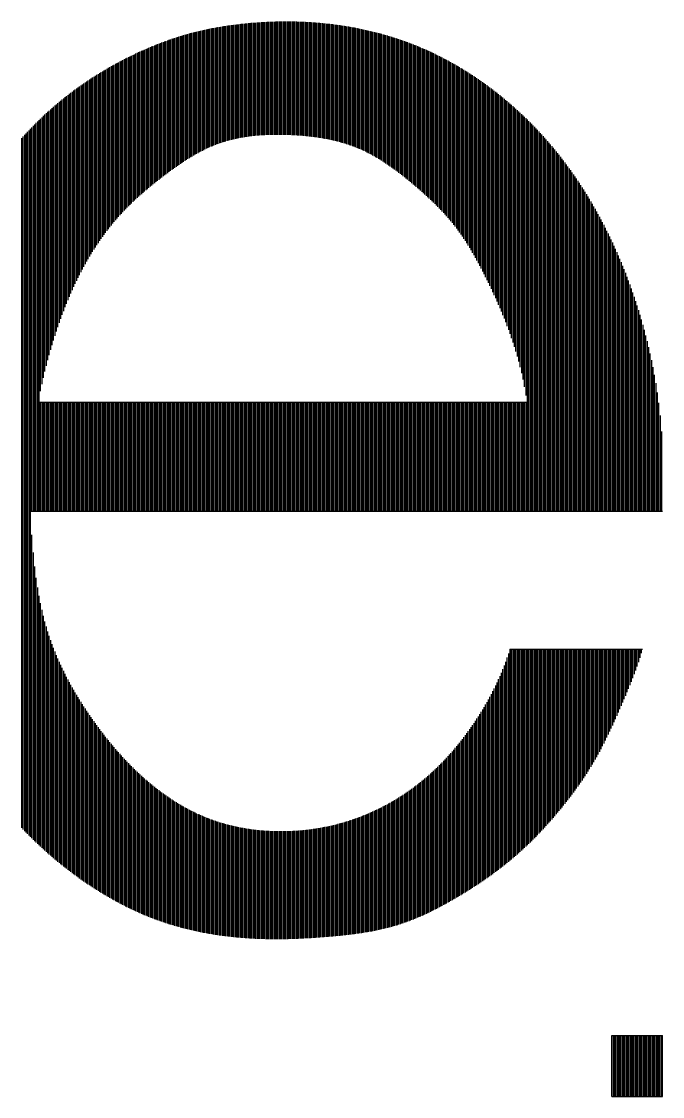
# Model space of a CAD drawing. Extents: x -4305 to 9892, y 67 to 16323.
# Drawn here: x 5345.84 to 5365.8, y 305.58 to 339.07 of the extents above; entities that cross this region are included whole.
import ezdxf
from ezdxf.enums import TextEntityAlignment as Align

# ---------------------------------------------------------------- set-up
doc = ezdxf.new("R2010")
doc.units = 0
doc.header["$LTSCALE"] = 30
doc.header["$MEASUREMENT"] = 0
doc.layers.get('0').update_dxf_attribs({"linetype": 'CONTINUOUS'})
doc.layers.add('RLA-FORMATO', color=7, linetype='CONTINUOUS')
doc.layers.add('RLA-LOGO', color=7, linetype='CONTINUOUS')
doc.styles.add('ROMAND', font='romand', dxfattribs={"height": 31.5})
doc.styles.add('ROMANS', font='romans.shx', dxfattribs={"height": 11.25})

# ---------------------------------------------------------------- blocks, each defined once
blk = doc.blocks.new('A$C459C3EB4')
at = {"layer": 'RLA-LOGO', "color": 9, "true_color": 0xc0c0c0}
for p, q in [((462.328, -30.472), (462.328, -34.149)), ((462.373, -30.463), (462.373, -34.13)), ((462.418, -30.454), (462.418, -34.111)), ((462.463, -30.446), (462.463, -34.094)), ((462.508, -30.438), (462.508, -34.076)), ((462.553, -30.43), (462.553, -34.06)), ((462.598, -30.422), (462.598, -34.044)), ((462.643, -30.415), (462.643, -34.028)), ((462.688, -30.408), (462.688, -34.014)), ((462.733, -30.4), (462.733, -33.999)), ((462.778, -30.393), (462.778, -33.986)), ((462.823, -30.387), (462.823, -33.973)), ((462.868, -30.38), (462.868, -33.96)), ((462.913, -30.374), (462.913, -33.948)), ((462.958, -30.367), (462.958, -33.937)), ((463.003, -30.361), (463.003, -33.925)), ((463.048, -30.355), (463.048, -33.915)), ((463.093, -30.35), (463.093, -33.905)), ((463.138, -30.344), (463.138, -33.895)), ((463.183, -30.339), (463.183, -33.886)), ((463.228, -30.333), (463.228, -33.877)), ((463.273, -30.328), (463.273, -33.869)), ((463.318, -30.324), (463.318, -33.861)), ((463.363, -30.319), (463.363, -33.853)), ((463.408, -30.314), (463.408, -33.846)), ((463.453, -30.31), (463.453, -33.84)), ((463.498, -30.306), (463.498, -33.833)), ((463.543, -30.301), (463.543, -33.827)), ((463.588, -30.297), (463.588, -33.822)), ((463.633, -30.294), (463.633, -33.817)), ((463.678, -30.29), (463.678, -33.812)), ((463.723, -30.287), (463.723, -33.807)), ((463.768, -30.283), (463.768, -33.803)), ((463.813, -30.28), (463.813, -33.799)), ((463.858, -30.277), (463.858, -33.796)), ((463.903, -30.274), (463.903, -33.792)), ((463.948, -30.272), (463.948, -33.789)), ((463.993, -30.269), (463.993, -33.787)), ((464.038, -30.267), (464.038, -33.785)), ((464.083, -30.265), (464.083, -33.783)), ((464.128, -30.263), (464.128, -33.781)), ((464.173, -30.261), (464.173, -33.779)), ((464.218, -30.259), (464.218, -33.778)), ((464.263, -30.257), (464.263, -33.777)), ((464.308, -30.256), (464.308, -33.777)), ((464.353, -30.255), (464.353, -33.776)), ((464.398, -30.254), (464.398, -33.776)), ((464.443, -30.253), (464.443, -33.776)), ((464.488, -30.252), (464.488, -33.776)), ((464.533, -30.252), (464.533, -33.777)), ((464.578, -30.251), (464.578, -33.778)), ((464.623, -30.251), (464.623, -33.779)), ((464.668, -30.251), (464.668, -33.78)), ((464.713, -30.251), (464.713, -33.781)), ((464.758, -30.251), (464.758, -33.783)), ((464.803, -30.252), (464.803, -33.785)), ((464.848, -30.252), (464.848, -33.787)), ((464.893, -30.253), (464.893, -33.789)), ((464.938, -30.254), (464.938, -33.791)), ((464.983, -30.255), (464.983, -33.794)), ((465.028, -30.256), (465.028, -33.797)), ((465.073, -30.258), (465.073, -33.8)), ((465.118, -30.259), (465.118, -33.803)), ((465.163, -30.261), (465.163, -33.807)), ((465.208, -30.263), (465.208, -33.811)), ((465.253, -30.265), (465.253, -33.815)), ((465.298, -30.267), (465.298, -33.819)), ((465.343, -30.27), (465.343, -33.824)), ((465.388, -30.272), (465.388, -33.829)), ((465.433, -30.275), (465.433, -33.834)), ((465.478, -30.278), (465.478, -33.839)), ((465.523, -30.281), (465.523, -33.845)), ((465.568, -30.285), (465.568, -33.851)), ((465.613, -30.288), (465.613, -33.857)), ((465.658, -30.292), (465.658, -33.863)), ((465.703, -30.296), (465.703, -33.87)), ((465.748, -30.3), (465.748, -33.877)), ((465.793, -30.304), (465.793, -33.885)), ((465.838, -30.308), (465.838, -33.893)), ((465.883, -30.313), (465.883, -33.901)), ((465.928, -30.318), (465.928, -33.909)), ((465.973, -30.322), (465.973, -33.918)), ((466.018, -30.327), (466.018, -33.927)), ((466.063, -30.333), (466.063, -33.937)), ((466.108, -30.338), (466.108, -33.947)), ((466.153, -30.344), (466.153, -33.957)), ((466.198, -30.35), (466.198, -33.968)), ((466.243, -30.356), (466.243, -33.979)), ((466.288, -30.362), (466.288, -33.991)), ((466.333, -30.368), (466.333, -34.003)), ((466.378, -30.375), (466.378, -34.015)), ((466.423, -30.382), (466.423, -34.028)), ((466.468, -30.388), (466.468, -34.041)), ((466.513, -30.396), (466.513, -34.055)), ((466.558, -30.403), (466.558, -34.069)), ((466.603, -30.41), (466.603, -34.084)), ((466.648, -30.418), (466.648, -34.099)), ((466.693, -30.426), (466.693, -34.115)), ((466.738, -30.434), (466.738, -34.131)), ((466.783, -30.442), (466.783, -34.148)), ((466.828, -30.451), (466.828, -34.166)), ((466.873, -30.459), (466.873, -34.184)), ((466.918, -30.468), (466.918, -34.202)), ((461.068, -30.81), (461.068, -34.905)), ((461.113, -30.795), (461.113, -34.872)), ((461.158, -30.78), (461.158, -34.839)), ((461.203, -30.765), (461.203, -34.807)), ((461.248, -30.75), (461.248, -34.775)), ((461.293, -30.736), (461.293, -34.743)), ((461.338, -30.722), (461.338, -34.712)), ((461.383, -30.708), (461.383, -34.681)), ((461.428, -30.694), (461.428, -34.651)), ((461.473, -30.681), (461.473, -34.621)), ((461.518, -30.667), (461.518, -34.592)), ((461.563, -30.654), (461.563, -34.563)), ((461.608, -30.642), (461.608, -34.534)), ((461.653, -30.629), (461.653, -34.506)), ((461.698, -30.617), (461.698, -34.478)), ((461.743, -30.605), (461.743, -34.451)), ((461.788, -30.594), (461.788, -34.425)), ((461.833, -30.582), (461.833, -34.399)), ((461.878, -30.571), (461.878, -34.373)), ((461.923, -30.56), (461.923, -34.348)), ((461.968, -30.549), (461.968, -34.324)), ((462.013, -30.539), (462.013, -34.3)), ((462.058, -30.529), (462.058, -34.276)), ((462.103, -30.519), (462.103, -34.254)), ((462.148, -30.509), (462.148, -34.232)), ((462.193, -30.499), (462.193, -34.21)), ((462.238, -30.49), (462.238, -34.189)), ((462.283, -30.481), (462.283, -34.169)), ((466.963, -30.477), (466.963, -34.221)), ((467.008, -30.487), (467.008, -34.241)), ((467.053, -30.496), (467.053, -34.262)), ((467.098, -30.506), (467.098, -34.283)), ((467.143, -30.516), (467.143, -34.304)), ((467.188, -30.526), (467.188, -34.327)), ((467.233, -30.536), (467.233, -34.35)), ((467.278, -30.547), (467.278, -34.373)), ((467.323, -30.557), (467.323, -34.397)), ((467.368, -30.568), (467.368, -34.422)), ((467.413, -30.579), (467.413, -34.447)), ((467.458, -30.591), (467.458, -34.473)), ((467.503, -30.602), (467.503, -34.5)), ((467.548, -30.614), (467.548, -34.527)), ((467.593, -30.626), (467.593, -34.554)), ((467.638, -30.638), (467.638, -34.583)), ((467.683, -30.651), (467.683, -34.611)), ((467.728, -30.663), (467.728, -34.641)), ((467.773, -30.676), (467.773, -34.67)), ((467.818, -30.689), (467.818, -34.701)), ((467.863, -30.703), (467.863, -34.732)), ((467.908, -30.716), (467.908, -34.763)), ((467.953, -30.73), (467.953, -34.795)), ((467.998, -30.744), (467.998, -34.827)), ((468.043, -30.758), (468.043, -34.86)), ((468.088, -30.773), (468.088, -34.894)), ((468.133, -30.788), (468.133, -34.927)), ((468.178, -30.803), (468.178, -34.962)), ((460.258, -31.129), (460.258, -35.546)), ((460.303, -31.109), (460.303, -35.508)), ((460.348, -31.09), (460.348, -35.47)), ((460.393, -31.071), (460.393, -35.432)), ((460.438, -31.052), (460.438, -35.395)), ((460.483, -31.033), (460.483, -35.358)), ((460.528, -31.014), (460.528, -35.321)), ((460.573, -30.996), (460.573, -35.285)), ((460.618, -30.978), (460.618, -35.249)), ((460.663, -30.96), (460.663, -35.213)), ((460.708, -30.942), (460.708, -35.178)), ((460.753, -30.925), (460.753, -35.143)), ((460.798, -30.908), (460.798, -35.108)), ((460.843, -30.891), (460.843, -35.073)), ((460.888, -30.874), (460.888, -35.039)), ((460.933, -30.858), (460.933, -35.005)), ((460.978, -30.842), (460.978, -34.971)), ((461.023, -30.826), (461.023, -34.938)), ((468.223, -30.818), (468.223, -34.996)), ((468.268, -30.833), (468.268, -35.031)), ((468.313, -30.849), (468.313, -35.067)), ((468.358, -30.865), (468.358, -35.103)), ((468.403, -30.881), (468.403, -35.139)), ((468.448, -30.898), (468.448, -35.175)), ((468.493, -30.915), (468.493, -35.212)), ((468.538, -30.932), (468.538, -35.25)), ((468.583, -30.949), (468.583, -35.287)), ((468.628, -30.967), (468.628, -35.325)), ((468.673, -30.984), (468.673, -35.363)), ((468.718, -31.002), (468.718, -35.401)), ((468.763, -31.021), (468.763, -35.44)), ((468.808, -31.039), (468.808, -35.479)), ((468.853, -31.058), (468.853, -35.518)), ((468.898, -31.077), (468.898, -35.558)), ((468.943, -31.097), (468.943, -35.598)), ((468.988, -31.117), (468.988, -35.638)), ((469.033, -31.137), (469.033, -35.679)), ((459.538, -31.476), (459.538, -36.238)), ((459.583, -31.453), (459.583, -36.19)), ((459.628, -31.429), (459.628, -36.142)), ((459.673, -31.406), (459.673, -36.095)), ((459.718, -31.384), (459.718, -36.049)), ((459.763, -31.361), (459.763, -36.004)), ((459.808, -31.339), (459.808, -35.96)), ((459.853, -31.317), (459.853, -35.916)), ((459.898, -31.295), (459.898, -35.872)), ((459.943, -31.274), (459.943, -35.83)), ((459.988, -31.252), (459.988, -35.788)), ((460.033, -31.231), (460.033, -35.746)), ((460.078, -31.21), (460.078, -35.705)), ((460.123, -31.19), (460.123, -35.665)), ((460.168, -31.169), (460.168, -35.625)), ((460.213, -31.149), (460.213, -35.585)), ((469.078, -31.157), (469.078, -35.721)), ((469.123, -31.177), (469.123, -35.762)), ((469.168, -31.198), (469.168, -35.805)), ((469.213, -31.219), (469.213, -35.848)), ((469.258, -31.241), (469.258, -35.891)), ((469.303, -31.262), (469.303, -35.935)), ((469.348, -31.284), (469.348, -35.98)), ((469.393, -31.306), (469.393, -36.025)), ((469.438, -31.329), (469.438, -36.071)), ((469.483, -31.352), (469.483, -36.118)), ((469.528, -31.375), (469.528, -36.165)), ((469.573, -31.398), (469.573, -36.214)), ((469.618, -31.422), (469.618, -36.263)), ((469.663, -31.445), (469.663, -36.314)), ((469.708, -31.47), (469.708, -36.365)), ((458.953, -31.804), (458.953, -36.957)), ((458.998, -31.777), (458.998, -36.895)), ((459.043, -31.751), (459.043, -36.834)), ((459.088, -31.725), (459.088, -36.775)), ((459.133, -31.699), (459.133, -36.716)), ((459.178, -31.673), (459.178, -36.659)), ((459.223, -31.647), (459.223, -36.603)), ((459.268, -31.622), (459.268, -36.548)), ((459.313, -31.597), (459.313, -36.494)), ((459.358, -31.572), (459.358, -36.441)), ((459.403, -31.548), (459.403, -36.388)), ((459.448, -31.524), (459.448, -36.337)), ((459.493, -31.5), (459.493, -36.287)), ((469.753, -31.494), (469.753, -36.418)), ((469.798, -31.519), (469.798, -36.471)), ((469.843, -31.544), (469.843, -36.526)), ((469.888, -31.569), (469.888, -36.583)), ((469.933, -31.595), (469.933, -36.641)), ((469.978, -31.621), (469.978, -36.7)), ((470.023, -31.647), (470.023, -36.761)), ((470.068, -31.674), (470.068, -36.823)), ((470.113, -31.701), (470.113, -36.887)), ((470.158, -31.728), (470.158, -36.952)), ((470.203, -31.755), (470.203, -37.02)), ((470.248, -31.783), (470.248, -37.088)), ((470.293, -31.811), (470.293, -37.158)), ((458.413, -32.149), (458.413, -37.81)), ((458.458, -32.119), (458.458, -37.73)), ((458.503, -32.089), (458.503, -37.652)), ((458.548, -32.059), (458.548, -37.576)), ((458.593, -32.029), (458.593, -37.501)), ((458.638, -32), (458.638, -37.428)), ((458.683, -31.971), (458.683, -37.357)), ((458.728, -31.943), (458.728, -37.287)), ((458.773, -31.914), (458.773, -37.218)), ((458.818, -31.886), (458.818, -37.151)), ((458.863, -31.859), (458.863, -37.085)), ((458.908, -31.831), (458.908, -37.02)), ((470.338, -31.84), (470.338, -37.23)), ((470.383, -31.868), (470.383, -37.304)), ((470.428, -31.898), (470.428, -37.379)), ((470.473, -31.927), (470.473, -37.456)), ((470.518, -31.957), (470.518, -37.534)), ((470.563, -31.987), (470.563, -37.614)), ((470.608, -32.017), (470.608, -37.695)), ((470.653, -32.048), (470.653, -37.778)), ((470.698, -32.079), (470.698, -37.863)), ((470.743, -32.11), (470.743, -37.948)), ((470.788, -32.142), (470.788, -38.036)), ((457.963, -32.472), (457.963, -38.721)), ((458.008, -32.438), (458.008, -38.619)), ((458.053, -32.404), (458.053, -38.52)), ((458.098, -32.371), (458.098, -38.423)), ((458.143, -32.339), (458.143, -38.329)), ((458.188, -32.306), (458.188, -38.237)), ((458.233, -32.274), (458.233, -38.148)), ((458.278, -32.242), (458.278, -38.06)), ((458.323, -32.211), (458.323, -37.975)), ((458.368, -32.18), (458.368, -37.891)), ((470.833, -32.174), (470.833, -38.124)), ((470.878, -32.206), (470.878, -38.214)), ((470.923, -32.239), (470.923, -38.304)), ((470.968, -32.272), (470.968, -38.396)), ((471.013, -32.305), (471.013, -38.489)), ((471.058, -32.339), (471.058, -38.583)), ((471.103, -32.373), (471.103, -38.679)), ((471.148, -32.407), (471.148, -38.775)), ((471.193, -32.442), (471.193, -38.874)), ((471.238, -32.477), (471.238, -38.974)), ((457.558, -32.794), (457.558, -39.77)), ((457.603, -32.757), (457.603, -39.64)), ((457.648, -32.72), (457.648, -39.514)), ((457.693, -32.683), (457.693, -39.391)), ((457.738, -32.647), (457.738, -39.271)), ((457.783, -32.611), (457.783, -39.155)), ((457.828, -32.576), (457.828, -39.042)), ((457.873, -32.541), (457.873, -38.932)), ((457.918, -32.506), (457.918, -38.825)), ((471.283, -32.513), (471.283, -39.076)), ((471.328, -32.549), (471.328, -39.18)), ((471.373, -32.585), (471.373, -39.286)), ((471.418, -32.622), (471.418, -39.395)), ((471.463, -32.659), (471.463, -39.506)), ((471.508, -32.697), (471.508, -39.62)), ((471.553, -32.734), (471.553, -39.738)), ((471.598, -32.773), (471.598, -39.859)), ((471.643, -32.811), (471.643, -39.983)), ((457.153, -33.152), (457.153, -41.159)), ((457.198, -33.11), (457.198, -40.978)), ((457.243, -33.069), (457.243, -40.806)), ((457.288, -33.029), (457.288, -40.642)), ((457.333, -32.988), (457.333, -40.484)), ((457.378, -32.949), (457.378, -40.331)), ((457.423, -32.909), (457.423, -40.184)), ((457.468, -32.871), (457.468, -40.042)), ((457.513, -32.832), (457.513, -39.904)), ((471.688, -32.85), (471.688, -40.113)), ((471.733, -32.89), (471.733, -40.247)), ((471.778, -32.93), (471.778, -40.387)), ((471.823, -32.97), (471.823, -40.533)), ((471.868, -33.011), (471.868, -40.686)), ((471.913, -33.052), (471.913, -40.847)), ((471.958, -33.094), (471.958, -41.019)), ((472.003, -33.136), (472.003, -41.204)), ((456.838, -33.456), (456.838, -45.501)), ((456.883, -33.411), (456.883, -45.501)), ((456.928, -33.367), (456.928, -45.501)), ((456.973, -33.323), (456.973, -45.501)), ((457.018, -33.279), (457.018, -41.766)), ((457.063, -33.236), (457.063, -41.551)), ((457.108, -33.194), (457.108, -41.349)), ((472.048, -33.178), (472.048, -41.406)), ((472.093, -33.221), (472.093, -41.631)), ((472.138, -33.264), (472.138, -41.897)), ((472.183, -33.308), (472.183, -45.501)), ((472.228, -33.353), (472.228, -45.501)), ((472.273, -33.398), (472.273, -45.501)), ((472.318, -33.443), (472.318, -45.501)), ((472.363, -33.489), (472.363, -45.501)), ((456.523, -33.785), (456.523, -55.47)), ((456.568, -33.736), (456.568, -55.516)), ((456.613, -33.688), (456.613, -55.562)), ((456.658, -33.641), (456.658, -55.608)), ((456.703, -33.594), (456.703, -55.653)), ((456.748, -33.548), (456.748, -45.501)), ((456.793, -33.502), (456.793, -45.501)), ((472.408, -33.535), (472.408, -45.501)), ((472.453, -33.582), (472.453, -45.501)), ((472.498, -33.629), (472.498, -45.501)), ((472.543, -33.677), (472.543, -45.501)), ((472.588, -33.726), (472.588, -45.501)), ((472.633, -33.775), (472.633, -45.501)), ((472.678, -33.824), (472.678, -45.501)), ((456.433, -33.883), (456.433, -55.375)), ((456.478, -33.834), (456.478, -55.423)), ((472.723, -33.874), (472.723, -45.501)), ((472.768, -33.925), (472.768, -45.501)), ((472.813, -33.976), (472.813, -45.501)), ((472.858, -34.028), (472.858, -45.501)), ((472.903, -34.081), (472.903, -45.501)), ((472.948, -34.134), (472.948, -45.501)), ((472.993, -34.188), (472.993, -45.501)), ((473.038, -34.242), (473.038, -45.501)), ((473.083, -34.297), (473.083, -45.501)), ((473.128, -34.353), (473.128, -45.501)), ((473.173, -34.409), (473.173, -45.501)), ((473.218, -34.466), (473.218, -45.501)), ((473.263, -34.524), (473.263, -45.501)), ((473.308, -34.583), (473.308, -45.501)), ((473.353, -34.642), (473.353, -45.501)), ((473.398, -34.702), (473.398, -45.501)), ((473.443, -34.763), (473.443, -45.501)), ((473.488, -34.825), (473.488, -45.501)), ((473.533, -34.887), (473.533, -45.501)), ((473.578, -34.95), (473.578, -45.501)), ((473.623, -35.014), (473.623, -45.501)), ((473.668, -35.079), (473.668, -45.501)), ((473.713, -35.145), (473.713, -45.501)), ((473.758, -35.212), (473.758, -45.501)), ((473.803, -35.28), (473.803, -45.501)), ((473.848, -35.348), (473.848, -45.501)), ((473.893, -35.418), (473.893, -45.501)), ((473.938, -35.488), (473.938, -45.501)), ((473.983, -35.56), (473.983, -45.501)), ((474.028, -35.632), (474.028, -45.501)), ((474.073, -35.706), (474.073, -45.501)), ((474.118, -35.78), (474.118, -45.501)), ((474.163, -35.856), (474.163, -45.501)), ((474.208, -35.933), (474.208, -45.501)), ((474.253, -36.011), (474.253, -45.501)), ((474.298, -36.09), (474.298, -45.501)), ((474.343, -36.17), (474.343, -45.501)), ((474.388, -36.251), (474.388, -45.501)), ((474.433, -36.334), (474.433, -45.501)), ((474.478, -36.418), (474.478, -45.501)), ((474.523, -36.503), (474.523, -45.501)), ((474.568, -36.59), (474.568, -45.501)), ((474.613, -36.678), (474.613, -45.501)), ((474.658, -36.767), (474.658, -45.501)), ((474.703, -36.858), (474.703, -45.501)), ((474.748, -36.95), (474.748, -45.501)), ((474.793, -37.044), (474.793, -45.501)), ((474.838, -37.14), (474.838, -45.501)), ((474.883, -37.237), (474.883, -45.501)), ((474.928, -37.336), (474.928, -45.501)), ((474.973, -37.436), (474.973, -45.501)), ((475.018, -37.539), (475.018, -45.501)), ((475.063, -37.644), (475.063, -45.501)), ((475.108, -37.75), (475.108, -45.501)), ((475.153, -37.859), (475.153, -45.501)), ((475.198, -37.97), (475.198, -45.501)), ((475.243, -38.084), (475.243, -45.501)), ((475.288, -38.2), (475.288, -45.501)), ((475.333, -38.319), (475.333, -45.501)), ((475.378, -38.44), (475.378, -45.501)), ((475.423, -38.565), (475.423, -45.501)), ((475.468, -38.692), (475.468, -45.501)), ((475.513, -38.823), (475.513, -45.501)), ((475.558, -38.958), (475.558, -45.501)), ((475.603, -39.096), (475.603, -45.501)), ((475.648, -39.239), (475.648, -45.501)), ((475.693, -39.386), (475.693, -45.501)), ((475.738, -39.538), (475.738, -45.501)), ((475.783, -39.696), (475.783, -45.501)), ((475.828, -39.86), (475.828, -45.501)), ((475.873, -40.03), (475.873, -45.501)), ((475.918, -40.208), (475.918, -45.501)), ((475.963, -40.395), (475.963, -45.501)), ((476.008, -40.591), (476.008, -45.501)), ((476.053, -40.799), (476.053, -45.501)), ((476.098, -41.021), (476.098, -45.501)), ((476.143, -41.26), (476.143, -45.501)), ((476.188, -41.52), (476.188, -45.501)), ((476.233, -41.808), (476.233, -45.501)), ((456.952, -42.112), (472.167, -42.108)), ((457.018, -42.112), (457.018, -45.501)), ((457.063, -42.112), (457.063, -45.501)), ((457.108, -42.112), (457.108, -45.501)), ((457.153, -42.112), (457.153, -45.501)), ((457.198, -42.112), (457.198, -45.501)), ((457.243, -42.112), (457.243, -45.501)), ((457.288, -42.112), (457.288, -45.501)), ((457.333, -42.112), (457.333, -45.501)), ((457.378, -42.112), (457.378, -45.501)), ((457.423, -42.112), (457.423, -45.501)), ((457.468, -42.112), (457.468, -45.501)), ((457.513, -42.112), (457.513, -45.501)), ((457.558, -42.112), (457.558, -45.501)), ((457.603, -42.112), (457.603, -45.501)), ((457.648, -42.112), (457.648, -45.501)), ((457.693, -42.112), (457.693, -45.501)), ((457.738, -42.112), (457.738, -45.501)), ((457.783, -42.112), (457.783, -45.501)), ((457.828, -42.112), (457.828, -45.501)), ((457.873, -42.112), (457.873, -45.501)), ((457.918, -42.112), (457.918, -45.501)), ((457.963, -42.112), (457.963, -45.501)), ((458.008, -42.112), (458.008, -45.501)), ((458.053, -42.112), (458.053, -45.501)), ((458.098, -42.112), (458.098, -45.501)), ((458.143, -42.112), (458.143, -45.501)), ((458.188, -42.112), (458.188, -45.501)), ((458.233, -42.112), (458.233, -45.501)), ((458.278, -42.112), (458.278, -45.501)), ((458.323, -42.112), (458.323, -45.501)), ((458.368, -42.112), (458.368, -45.501)), ((458.413, -42.112), (458.413, -45.501)), ((458.458, -42.112), (458.458, -45.501)), ((458.503, -42.112), (458.503, -45.501)), ((458.548, -42.112), (458.548, -45.501)), ((458.593, -42.112), (458.593, -45.501)), ((458.638, -42.112), (458.638, -45.501)), ((458.683, -42.112), (458.683, -45.501)), ((458.728, -42.112), (458.728, -45.501)), ((458.773, -42.112), (458.773, -45.501)), ((458.818, -42.112), (458.818, -45.501)), ((458.863, -42.112), (458.863, -45.501)), ((458.908, -42.112), (458.908, -45.501)), ((458.953, -42.112), (458.953, -45.501)), ((458.998, -42.112), (458.998, -45.501)), ((459.043, -42.112), (459.043, -45.501)), ((459.088, -42.112), (459.088, -45.501)), ((459.133, -42.112), (459.133, -45.501)), ((459.178, -42.112), (459.178, -45.501)), ((459.223, -42.112), (459.223, -45.501)), ((459.268, -42.112), (459.268, -45.501)), ((459.313, -42.112), (459.313, -45.501)), ((459.358, -42.112), (459.358, -45.501)), ((459.403, -42.112), (459.403, -45.501)), ((459.448, -42.112), (459.448, -45.501)), ((459.493, -42.112), (459.493, -45.501)), ((459.538, -42.112), (459.538, -45.501)), ((459.583, -42.111), (459.583, -45.501)), ((459.628, -42.111), (459.628, -45.501)), ((459.673, -42.111), (459.673, -45.501)), ((459.718, -42.111), (459.718, -45.501)), ((459.763, -42.111), (459.763, -45.501)), ((459.808, -42.111), (459.808, -45.501)), ((459.853, -42.111), (459.853, -45.501)), ((459.898, -42.111), (459.898, -45.501)), ((459.943, -42.111), (459.943, -45.501)), ((459.988, -42.111), (459.988, -45.501)), ((460.033, -42.111), (460.033, -45.501)), ((460.078, -42.111), (460.078, -45.501)), ((460.123, -42.111), (460.123, -45.501)), ((460.168, -42.111), (460.168, -45.501)), ((460.213, -42.111), (460.213, -45.501)), ((460.258, -42.111), (460.258, -45.501)), ((460.303, -42.111), (460.303, -45.501)), ((460.348, -42.111), (460.348, -45.501)), ((460.393, -42.111), (460.393, -45.501)), ((460.438, -42.111), (460.438, -45.501)), ((460.483, -42.111), (460.483, -45.501)), ((460.528, -42.111), (460.528, -45.501)), ((460.573, -42.111), (460.573, -45.501)), ((460.618, -42.111), (460.618, -45.501)), ((460.663, -42.111), (460.663, -45.501)), ((460.708, -42.111), (460.708, -45.501)), ((460.753, -42.111), (460.753, -45.501)), ((460.798, -42.111), (460.798, -45.501)), ((460.843, -42.111), (460.843, -45.501)), ((460.888, -42.111), (460.888, -45.501)), ((460.933, -42.111), (460.933, -45.501)), ((460.978, -42.111), (460.978, -45.501)), ((461.023, -42.111), (461.023, -45.501)), ((461.068, -42.111), (461.068, -45.501)), ((461.113, -42.111), (461.113, -45.501)), ((461.158, -42.111), (461.158, -45.501)), ((461.203, -42.111), (461.203, -45.501)), ((461.248, -42.111), (461.248, -45.501)), ((461.293, -42.111), (461.293, -45.501)), ((461.338, -42.111), (461.338, -45.501)), ((461.383, -42.111), (461.383, -45.501)), ((461.428, -42.111), (461.428, -45.501)), ((461.473, -42.111), (461.473, -45.501)), ((461.518, -42.111), (461.518, -45.501)), ((461.563, -42.111), (461.563, -45.501)), ((461.608, -42.111), (461.608, -45.501)), ((461.653, -42.111), (461.653, -45.501)), ((461.698, -42.111), (461.698, -45.501)), ((461.743, -42.111), (461.743, -45.501)), ((461.788, -42.111), (461.788, -45.501)), ((461.833, -42.111), (461.833, -45.501)), ((461.878, -42.111), (461.878, -45.501)), ((461.923, -42.111), (461.923, -45.501)), ((461.968, -42.111), (461.968, -45.501)), ((462.013, -42.111), (462.013, -45.501)), ((462.058, -42.111), (462.058, -45.501)), ((462.103, -42.111), (462.103, -45.501)), ((462.148, -42.111), (462.148, -45.501)), ((462.193, -42.111), (462.193, -45.501)), ((462.238, -42.111), (462.238, -45.501)), ((462.283, -42.111), (462.283, -45.501)), ((462.328, -42.111), (462.328, -45.501)), ((462.373, -42.111), (462.373, -45.501)), ((462.418, -42.111), (462.418, -45.501)), ((462.463, -42.111), (462.463, -45.501)), ((462.508, -42.111), (462.508, -45.501)), ((462.553, -42.111), (462.553, -45.501)), ((462.598, -42.111), (462.598, -45.501)), ((462.643, -42.111), (462.643, -45.501)), ((462.688, -42.111), (462.688, -45.501)), ((462.733, -42.111), (462.733, -45.501)), ((462.778, -42.111), (462.778, -45.501)), ((462.823, -42.111), (462.823, -45.501)), ((462.868, -42.111), (462.868, -45.501)), ((462.913, -42.111), (462.913, -45.501)), ((462.958, -42.111), (462.958, -45.501)), ((463.003, -42.111), (463.003, -45.501)), ((463.048, -42.111), (463.048, -45.501)), ((463.093, -42.111), (463.093, -45.501)), ((463.138, -42.111), (463.138, -45.501)), ((463.183, -42.111), (463.183, -45.501)), ((463.228, -42.11), (463.228, -45.501)), ((463.273, -42.11), (463.273, -45.501)), ((463.318, -42.11), (463.318, -45.501)), ((463.363, -42.11), (463.363, -45.501)), ((463.408, -42.11), (463.408, -45.501)), ((463.453, -42.11), (463.453, -45.501)), ((463.498, -42.11), (463.498, -45.501)), ((463.543, -42.11), (463.543, -45.501)), ((463.588, -42.11), (463.588, -45.501)), ((463.633, -42.11), (463.633, -45.501)), ((463.678, -42.11), (463.678, -45.501)), ((463.723, -42.11), (463.723, -45.501)), ((463.768, -42.11), (463.768, -45.501)), ((463.813, -42.11), (463.813, -45.501)), ((463.858, -42.11), (463.858, -45.501)), ((463.903, -42.11), (463.903, -45.501)), ((463.948, -42.11), (463.948, -45.501)), ((463.993, -42.11), (463.993, -45.501)), ((464.038, -42.11), (464.038, -45.501)), ((464.083, -42.11), (464.083, -45.501)), ((464.128, -42.11), (464.128, -45.501)), ((464.173, -42.11), (464.173, -45.501)), ((464.218, -42.11), (464.218, -45.501)), ((464.263, -42.11), (464.263, -45.501)), ((464.308, -42.11), (464.308, -45.501)), ((464.353, -42.11), (464.353, -45.501)), ((464.398, -42.11), (464.398, -45.501)), ((464.443, -42.11), (464.443, -45.501)), ((464.488, -42.11), (464.488, -45.501)), ((464.533, -42.11), (464.533, -45.501)), ((464.578, -42.11), (464.578, -45.501)), ((464.623, -42.11), (464.623, -45.501)), ((464.668, -42.11), (464.668, -45.501)), ((464.713, -42.11), (464.713, -45.501)), ((464.758, -42.11), (464.758, -45.501)), ((464.803, -42.11), (464.803, -45.501)), ((464.848, -42.11), (464.848, -45.501)), ((464.893, -42.11), (464.893, -45.501)), ((464.938, -42.11), (464.938, -45.501)), ((464.983, -42.11), (464.983, -45.501)), ((465.028, -42.11), (465.028, -45.501)), ((465.073, -42.11), (465.073, -45.501)), ((465.118, -42.11), (465.118, -45.501)), ((465.163, -42.11), (465.163, -45.501)), ((465.208, -42.11), (465.208, -45.501)), ((465.253, -42.11), (465.253, -45.501)), ((465.298, -42.11), (465.298, -45.501)), ((465.343, -42.11), (465.343, -45.501)), ((465.388, -42.11), (465.388, -45.501)), ((465.433, -42.11), (465.433, -45.501)), ((465.478, -42.11), (465.478, -45.501)), ((465.523, -42.11), (465.523, -45.501)), ((465.568, -42.11), (465.568, -45.501)), ((465.613, -42.11), (465.613, -45.501)), ((465.658, -42.11), (465.658, -45.501)), ((465.703, -42.11), (465.703, -45.501)), ((465.748, -42.11), (465.748, -45.501)), ((465.793, -42.11), (465.793, -45.501)), ((465.838, -42.11), (465.838, -45.501)), ((465.883, -42.11), (465.883, -45.501)), ((465.928, -42.11), (465.928, -45.501)), ((465.973, -42.11), (465.973, -45.501)), ((466.018, -42.11), (466.018, -45.501)), ((466.063, -42.11), (466.063, -45.501)), ((466.108, -42.11), (466.108, -45.501)), ((466.153, -42.11), (466.153, -45.501)), ((466.198, -42.11), (466.198, -45.501)), ((466.243, -42.11), (466.243, -45.501)), ((466.288, -42.11), (466.288, -45.501)), ((466.333, -42.11), (466.333, -45.501)), ((466.378, -42.11), (466.378, -45.501)), ((466.423, -42.11), (466.423, -45.501)), ((466.468, -42.11), (466.468, -45.501)), ((466.513, -42.11), (466.513, -45.501)), ((466.558, -42.11), (466.558, -45.501)), ((466.603, -42.11), (466.603, -45.501)), ((466.648, -42.11), (466.648, -45.501)), ((466.693, -42.11), (466.693, -45.501)), ((466.738, -42.11), (466.738, -45.501)), ((466.783, -42.11), (466.783, -45.501)), ((466.828, -42.109), (466.828, -45.501)), ((466.873, -42.109), (466.873, -45.501)), ((466.918, -42.109), (466.918, -45.501)), ((466.963, -42.109), (466.963, -45.501)), ((467.008, -42.109), (467.008, -45.501)), ((467.053, -42.109), (467.053, -45.501)), ((467.098, -42.109), (467.098, -45.501)), ((467.143, -42.109), (467.143, -45.501)), ((467.188, -42.109), (467.188, -45.501)), ((467.233, -42.109), (467.233, -45.501)), ((467.278, -42.109), (467.278, -45.501)), ((467.323, -42.109), (467.323, -45.501)), ((467.368, -42.109), (467.368, -45.501)), ((467.413, -42.109), (467.413, -45.501)), ((467.458, -42.109), (467.458, -45.501)), ((467.503, -42.109), (467.503, -45.501)), ((467.548, -42.109), (467.548, -45.501)), ((467.593, -42.109), (467.593, -45.501)), ((467.638, -42.109), (467.638, -45.501)), ((467.683, -42.109), (467.683, -45.501)), ((467.728, -42.109), (467.728, -45.501)), ((467.773, -42.109), (467.773, -45.501)), ((467.818, -42.109), (467.818, -45.501)), ((467.863, -42.109), (467.863, -45.501)), ((467.908, -42.109), (467.908, -45.501)), ((467.953, -42.109), (467.953, -45.501)), ((467.998, -42.109), (467.998, -45.501)), ((468.043, -42.109), (468.043, -45.501)), ((468.088, -42.109), (468.088, -45.501)), ((468.133, -42.109), (468.133, -45.501)), ((468.178, -42.109), (468.178, -45.501)), ((468.223, -42.109), (468.223, -45.501)), ((468.268, -42.109), (468.268, -45.501)), ((468.313, -42.109), (468.313, -45.501)), ((468.358, -42.109), (468.358, -45.501)), ((468.403, -42.109), (468.403, -45.501)), ((468.448, -42.109), (468.448, -45.501)), ((468.493, -42.109), (468.493, -45.501)), ((468.538, -42.109), (468.538, -45.501)), ((468.583, -42.109), (468.583, -45.501)), ((468.628, -42.109), (468.628, -45.501)), ((468.673, -42.109), (468.673, -45.501)), ((468.718, -42.109), (468.718, -45.501)), ((468.763, -42.109), (468.763, -45.501)), ((468.808, -42.109), (468.808, -45.501)), ((468.853, -42.109), (468.853, -45.501)), ((468.898, -42.109), (468.898, -45.501)), ((468.943, -42.109), (468.943, -45.501)), ((468.988, -42.109), (468.988, -45.501)), ((469.033, -42.109), (469.033, -45.501)), ((469.078, -42.109), (469.078, -45.501)), ((469.123, -42.109), (469.123, -45.501)), ((469.168, -42.109), (469.168, -45.501)), ((469.213, -42.109), (469.213, -45.501)), ((469.258, -42.109), (469.258, -45.501)), ((469.303, -42.109), (469.303, -45.501)), ((469.348, -42.109), (469.348, -45.501)), ((469.393, -42.109), (469.393, -45.501)), ((469.438, -42.109), (469.438, -45.501)), ((469.483, -42.109), (469.483, -45.501)), ((469.528, -42.109), (469.528, -45.501)), ((469.573, -42.109), (469.573, -45.501)), ((469.618, -42.109), (469.618, -45.501)), ((469.663, -42.109), (469.663, -45.501)), ((469.708, -42.109), (469.708, -45.501)), ((469.753, -42.109), (469.753, -45.501)), ((469.798, -42.109), (469.798, -45.501)), ((469.843, -42.109), (469.843, -45.501)), ((469.888, -42.109), (469.888, -45.501)), ((469.933, -42.109), (469.933, -45.501)), ((469.978, -42.109), (469.978, -45.501)), ((470.023, -42.109), (470.023, -45.501)), ((470.068, -42.109), (470.068, -45.501)), ((470.113, -42.109), (470.113, -45.501)), ((470.158, -42.109), (470.158, -45.501)), ((470.203, -42.109), (470.203, -45.501)), ((470.248, -42.109), (470.248, -45.501)), ((470.293, -42.109), (470.293, -45.501)), ((470.338, -42.109), (470.338, -45.501)), ((470.383, -42.109), (470.383, -45.501)), ((470.428, -42.109), (470.428, -45.501)), ((470.473, -42.108), (470.473, -45.501)), ((470.518, -42.108), (470.518, -45.501)), ((470.563, -42.108), (470.563, -45.501)), ((470.608, -42.108), (470.608, -45.501)), ((470.653, -42.108), (470.653, -45.501)), ((470.698, -42.108), (470.698, -45.501)), ((470.743, -42.108), (470.743, -45.501)), ((470.788, -42.108), (470.788, -45.501)), ((470.833, -42.108), (470.833, -45.501)), ((470.878, -42.108), (470.878, -45.501)), ((470.923, -42.108), (470.923, -45.501)), ((470.968, -42.108), (470.968, -45.501)), ((471.013, -42.108), (471.013, -45.501)), ((471.058, -42.108), (471.058, -45.501)), ((471.103, -42.108), (471.103, -45.501)), ((471.148, -42.108), (471.148, -45.501)), ((471.193, -42.108), (471.193, -45.501)), ((471.238, -42.108), (471.238, -45.501)), ((471.283, -42.108), (471.283, -45.501)), ((471.328, -42.108), (471.328, -45.501)), ((471.373, -42.108), (471.373, -45.501)), ((471.418, -42.108), (471.418, -45.501)), ((471.463, -42.108), (471.463, -45.501)), ((471.508, -42.108), (471.508, -45.501)), ((471.553, -42.108), (471.553, -45.501)), ((471.598, -42.108), (471.598, -45.501)), ((471.643, -42.108), (471.643, -45.501)), ((471.688, -42.108), (471.688, -45.501)), ((471.733, -42.108), (471.733, -45.501)), ((471.778, -42.108), (471.778, -45.501)), ((471.823, -42.108), (471.823, -45.501)), ((471.868, -42.108), (471.868, -45.501)), ((471.913, -42.108), (471.913, -45.501)), ((471.958, -42.108), (471.958, -45.501)), ((472.003, -42.108), (472.003, -45.501)), ((472.048, -42.108), (472.048, -45.501)), ((472.093, -42.108), (472.093, -45.501)), ((472.138, -42.108), (472.138, -45.501)), ((476.278, -42.135), (476.278, -45.501)), ((476.323, -42.523), (476.323, -45.501)), ((476.368, -43.025), (476.368, -45.501)), ((456.712, -45.501), (476.395, -45.501)), ((456.748, -46.239), (456.748, -55.697)), ((456.793, -46.795), (456.793, -55.741)), ((456.838, -47.227), (456.838, -55.785)), ((456.883, -47.581), (456.883, -55.828)), ((456.928, -47.881), (456.928, -55.871)), ((456.973, -48.141), (456.973, -55.913)), ((457.018, -48.372), (457.018, -55.955)), ((457.063, -48.579), (457.063, -55.996)), ((457.108, -48.768), (457.108, -56.037)), ((457.153, -48.941), (457.153, -56.078)), ((457.198, -49.101), (457.198, -56.118)), ((457.243, -49.251), (457.243, -56.158)), ((457.288, -49.39), (457.288, -56.198)), ((457.333, -49.522), (457.333, -56.237)), ((457.378, -49.647), (457.378, -56.275)), ((457.423, -49.766), (457.423, -56.314)), ((457.468, -49.879), (457.468, -56.352)), ((471.639, -49.805), (475.775, -49.805)), ((471.643, -49.805), (471.643, -56.392)), ((471.688, -49.805), (471.688, -56.355)), ((471.733, -49.805), (471.733, -56.317)), ((471.778, -49.805), (471.778, -56.279)), ((471.823, -49.805), (471.823, -56.24)), ((471.868, -49.805), (471.868, -56.201)), ((471.913, -49.805), (471.913, -56.161)), ((471.958, -49.805), (471.958, -56.121)), ((472.003, -49.805), (472.003, -56.081)), ((472.048, -49.805), (472.048, -56.04)), ((472.093, -49.805), (472.093, -55.998)), ((472.138, -49.805), (472.138, -55.956)), ((472.183, -49.805), (472.183, -55.913)), ((472.228, -49.805), (472.228, -55.87)), ((472.273, -49.805), (472.273, -55.826)), ((472.318, -49.805), (472.318, -55.782)), ((472.363, -49.805), (472.363, -55.737)), ((472.408, -49.805), (472.408, -55.692)), ((472.453, -49.805), (472.453, -55.646)), ((472.498, -49.805), (472.498, -55.599)), ((472.543, -49.805), (472.543, -55.552)), ((472.588, -49.805), (472.588, -55.505)), ((472.633, -49.805), (472.633, -55.457)), ((472.678, -49.805), (472.678, -55.408)), ((472.723, -49.805), (472.723, -55.359)), ((472.768, -49.805), (472.768, -55.31)), ((472.813, -49.805), (472.813, -55.26)), ((472.858, -49.805), (472.858, -55.209)), ((472.903, -49.805), (472.903, -55.158)), ((472.948, -49.805), (472.948, -55.106)), ((472.993, -49.805), (472.993, -55.054)), ((473.038, -49.805), (473.038, -55.002)), ((473.083, -49.805), (473.083, -54.949)), ((473.128, -49.805), (473.128, -54.895)), ((473.173, -49.805), (473.173, -54.841)), ((473.218, -49.805), (473.218, -54.787)), ((473.263, -49.805), (473.263, -54.732)), ((473.308, -49.805), (473.308, -54.676)), ((473.353, -49.805), (473.353, -54.62)), ((473.398, -49.805), (473.398, -54.563)), ((473.443, -49.805), (473.443, -54.506)), ((473.488, -49.805), (473.488, -54.448)), ((473.533, -49.805), (473.533, -54.39)), ((473.578, -49.805), (473.578, -54.33)), ((473.623, -49.805), (473.623, -54.27)), ((473.668, -49.805), (473.668, -54.209)), ((473.713, -49.805), (473.713, -54.147)), ((473.758, -49.805), (473.758, -54.085)), ((473.803, -49.805), (473.803, -54.021)), ((473.848, -49.805), (473.848, -53.957)), ((473.893, -49.805), (473.893, -53.891)), ((473.938, -49.805), (473.938, -53.825)), ((473.983, -49.805), (473.983, -53.757)), ((474.028, -49.805), (474.028, -53.688)), ((474.073, -49.805), (474.073, -53.618)), ((474.118, -49.805), (474.118, -53.547)), ((474.163, -49.805), (474.163, -53.474)), ((474.208, -49.805), (474.208, -53.399)), ((474.253, -49.805), (474.253, -53.323)), ((474.298, -49.805), (474.298, -53.245)), ((474.343, -49.805), (474.343, -53.165)), ((474.388, -49.805), (474.388, -53.084)), ((474.433, -49.805), (474.433, -53.001)), ((474.478, -49.805), (474.478, -52.917)), ((474.523, -49.805), (474.523, -52.83)), ((474.568, -49.805), (474.568, -52.742)), ((474.613, -49.805), (474.613, -52.652)), ((474.658, -49.805), (474.658, -52.561)), ((474.703, -49.805), (474.703, -52.468)), ((474.748, -49.805), (474.748, -52.374)), ((474.793, -49.805), (474.793, -52.277)), ((474.838, -49.805), (474.838, -52.18)), ((474.883, -49.805), (474.883, -52.081)), ((474.928, -49.805), (474.928, -51.981)), ((474.973, -49.805), (474.973, -51.879)), ((475.018, -49.805), (475.018, -51.777)), ((475.063, -49.805), (475.063, -51.674)), ((475.108, -49.805), (475.108, -51.57)), ((475.153, -49.805), (475.153, -51.465)), ((475.198, -49.805), (475.198, -51.359)), ((475.243, -49.805), (475.243, -51.254)), ((475.288, -49.805), (475.288, -51.147)), ((475.333, -49.805), (475.333, -51.039)), ((475.378, -49.805), (475.378, -50.929)), ((475.423, -49.805), (475.423, -50.818)), ((475.468, -49.805), (475.468, -50.704)), ((475.513, -49.805), (475.513, -50.588)), ((475.558, -49.805), (475.558, -50.468)), ((475.603, -49.805), (475.603, -50.343)), ((475.648, -49.805), (475.648, -50.214)), ((475.693, -49.805), (475.693, -50.077)), ((475.738, -49.805), (475.738, -49.933)), ((457.513, -49.989), (457.513, -56.389)), ((457.558, -50.094), (457.558, -56.426)), ((457.603, -50.196), (457.603, -56.463)), ((471.508, -50.194), (471.508, -56.501)), ((471.553, -50.068), (471.553, -56.465)), ((471.598, -49.935), (471.598, -56.429)), ((457.648, -50.295), (457.648, -56.5)), ((457.693, -50.391), (457.693, -56.536)), ((457.738, -50.484), (457.738, -56.572)), ((471.373, -50.537), (471.373, -56.607)), ((471.418, -50.428), (471.418, -56.572)), ((471.463, -50.314), (471.463, -56.537)), ((457.783, -50.574), (457.783, -56.607)), ((457.828, -50.662), (457.828, -56.642)), ((457.873, -50.749), (457.873, -56.677)), ((457.918, -50.833), (457.918, -56.712)), ((471.238, -50.841), (471.238, -56.71)), ((471.283, -50.744), (471.283, -56.676)), ((471.328, -50.642), (471.328, -56.642)), ((457.963, -50.915), (457.963, -56.746)), ((458.008, -50.996), (458.008, -56.779)), ((458.053, -51.075), (458.053, -56.813)), ((458.098, -51.152), (458.098, -56.846)), ((458.143, -51.228), (458.143, -56.879)), ((471.058, -51.204), (471.058, -56.842)), ((471.103, -51.117), (471.103, -56.81)), ((471.148, -51.028), (471.148, -56.777)), ((471.193, -50.936), (471.193, -56.744)), ((458.188, -51.303), (458.188, -56.912)), ((458.233, -51.376), (458.233, -56.944)), ((458.278, -51.449), (458.278, -56.976)), ((458.323, -51.52), (458.323, -57.007)), ((470.878, -51.53), (470.878, -56.97)), ((470.923, -51.451), (470.923, -56.938)), ((470.968, -51.371), (470.968, -56.907)), ((471.013, -51.288), (471.013, -56.875)), ((458.368, -51.589), (458.368, -57.039)), ((458.413, -51.658), (458.413, -57.07)), ((458.458, -51.726), (458.458, -57.101)), ((458.503, -51.793), (458.503, -57.131)), ((458.548, -51.859), (458.548, -57.161)), ((470.653, -51.9), (470.653, -57.123)), ((470.698, -51.829), (470.698, -57.093)), ((470.743, -51.756), (470.743, -57.062)), ((470.788, -51.682), (470.788, -57.032)), ((470.833, -51.607), (470.833, -57.001)), ((458.593, -51.924), (458.593, -57.191)), ((458.638, -51.988), (458.638, -57.22)), ((458.683, -52.051), (458.683, -57.25)), ((458.728, -52.114), (458.728, -57.279)), ((458.773, -52.176), (458.773, -57.307)), ((458.818, -52.237), (458.818, -57.335)), ((470.428, -52.236), (470.428, -57.269)), ((470.473, -52.171), (470.473, -57.24)), ((470.518, -52.105), (470.518, -57.211)), ((470.563, -52.038), (470.563, -57.182)), ((470.608, -51.969), (470.608, -57.152)), ((458.863, -52.297), (458.863, -57.364)), ((458.908, -52.356), (458.908, -57.391)), ((458.953, -52.415), (458.953, -57.419)), ((458.998, -52.474), (458.998, -57.446)), ((459.043, -52.531), (459.043, -57.473)), ((470.203, -52.545), (470.203, -57.41)), ((470.248, -52.485), (470.248, -57.382)), ((470.293, -52.425), (470.293, -57.354)), ((470.338, -52.363), (470.338, -57.326)), ((470.383, -52.3), (470.383, -57.298)), ((459.088, -52.588), (459.088, -57.499)), ((459.133, -52.644), (459.133, -57.525)), ((459.178, -52.7), (459.178, -57.551)), ((459.223, -52.754), (459.223, -57.577)), ((459.268, -52.808), (459.268, -57.602)), ((459.313, -52.862), (459.313, -57.627)), ((469.933, -52.883), (469.933, -57.572)), ((469.978, -52.829), (469.978, -57.545)), ((470.023, -52.774), (470.023, -57.518)), ((470.068, -52.718), (470.068, -57.492)), ((470.113, -52.661), (470.113, -57.464)), ((470.158, -52.604), (470.158, -57.437)), ((459.358, -52.915), (459.358, -57.652)), ((459.403, -52.967), (459.403, -57.677)), ((459.448, -53.018), (459.448, -57.701)), ((459.493, -53.069), (459.493, -57.725)), ((459.538, -53.119), (459.538, -57.748)), ((459.583, -53.168), (459.583, -57.772)), ((459.628, -53.217), (459.628, -57.795)), ((469.618, -53.238), (469.618, -57.75)), ((469.663, -53.189), (469.663, -57.725)), ((469.708, -53.14), (469.708, -57.7)), ((469.753, -53.091), (469.753, -57.675)), ((469.798, -53.04), (469.798, -57.649)), ((469.843, -52.988), (469.843, -57.624)), ((469.888, -52.936), (469.888, -57.598)), ((459.673, -53.265), (459.673, -57.817)), ((459.718, -53.313), (459.718, -57.84)), ((459.763, -53.359), (459.763, -57.862)), ((459.808, -53.405), (459.808, -57.884)), ((459.853, -53.451), (459.853, -57.905)), ((459.898, -53.496), (459.898, -57.927)), ((459.943, -53.54), (459.943, -57.948)), ((459.988, -53.584), (459.988, -57.968)), ((469.303, -53.554), (469.303, -57.916)), ((469.348, -53.511), (469.348, -57.893)), ((469.393, -53.467), (469.393, -57.87)), ((469.438, -53.423), (469.438, -57.846)), ((469.483, -53.378), (469.483, -57.823)), ((469.528, -53.332), (469.528, -57.799)), ((469.573, -53.285), (469.573, -57.774)), ((460.033, -53.627), (460.033, -57.989)), ((460.078, -53.669), (460.078, -58.009)), ((460.123, -53.711), (460.123, -58.029)), ((460.168, -53.752), (460.168, -58.048)), ((460.213, -53.793), (460.213, -58.068)), ((460.258, -53.833), (460.258, -58.087)), ((460.303, -53.873), (460.303, -58.105)), ((460.348, -53.911), (460.348, -58.124)), ((468.898, -53.911), (468.898, -58.108)), ((468.943, -53.874), (468.943, -58.088)), ((468.988, -53.836), (468.988, -58.067)), ((469.033, -53.798), (469.033, -58.047)), ((469.078, -53.759), (469.078, -58.026)), ((469.123, -53.719), (469.123, -58.004)), ((469.168, -53.679), (469.168, -57.983)), ((469.213, -53.638), (469.213, -57.961)), ((469.258, -53.596), (469.258, -57.938)), ((460.393, -53.95), (460.393, -58.142)), ((460.438, -53.988), (460.438, -58.16)), ((460.483, -54.025), (460.483, -58.177)), ((460.528, -54.061), (460.528, -58.195)), ((460.573, -54.097), (460.573, -58.212)), ((460.618, -54.133), (460.618, -58.228)), ((460.663, -54.168), (460.663, -58.245)), ((460.708, -54.202), (460.708, -58.261)), ((460.753, -54.236), (460.753, -58.277)), ((468.448, -54.25), (468.448, -58.291)), ((468.493, -54.218), (468.493, -58.274)), ((468.538, -54.186), (468.538, -58.257)), ((468.583, -54.154), (468.583, -58.239)), ((468.628, -54.121), (468.628, -58.222)), ((468.673, -54.087), (468.673, -58.203)), ((468.718, -54.053), (468.718, -58.185)), ((468.763, -54.019), (468.763, -58.166)), ((468.808, -53.983), (468.808, -58.147)), ((468.853, -53.947), (468.853, -58.128)), ((460.798, -54.27), (460.798, -58.293)), ((460.843, -54.302), (460.843, -58.308)), ((460.888, -54.335), (460.888, -58.323)), ((460.933, -54.367), (460.933, -58.338)), ((460.978, -54.398), (460.978, -58.352)), ((461.023, -54.429), (461.023, -58.367)), ((461.068, -54.459), (461.068, -58.381)), ((461.113, -54.489), (461.113, -58.394)), ((461.158, -54.518), (461.158, -58.408)), ((461.203, -54.547), (461.203, -58.421)), ((461.248, -54.575), (461.248, -58.434)), ((467.908, -54.589), (467.908, -58.463)), ((467.953, -54.563), (467.953, -58.451)), ((467.998, -54.537), (467.998, -58.438)), ((468.043, -54.51), (468.043, -58.425)), ((468.088, -54.483), (468.088, -58.411)), ((468.133, -54.456), (468.133, -58.398)), ((468.178, -54.428), (468.178, -58.383)), ((468.223, -54.399), (468.223, -58.369)), ((468.268, -54.37), (468.268, -58.354)), ((468.313, -54.341), (468.313, -58.339)), ((468.358, -54.311), (468.358, -58.323)), ((468.403, -54.281), (468.403, -58.307)), ((461.293, -54.603), (461.293, -58.447)), ((461.338, -54.63), (461.338, -58.459)), ((461.383, -54.657), (461.383, -58.472)), ((461.428, -54.683), (461.428, -58.484)), ((461.473, -54.709), (461.473, -58.496)), ((461.518, -54.734), (461.518, -58.507)), ((461.563, -54.759), (461.563, -58.518)), ((461.608, -54.783), (461.608, -58.53)), ((461.653, -54.807), (461.653, -58.54)), ((461.698, -54.83), (461.698, -58.551)), ((461.743, -54.853), (461.743, -58.562)), ((461.788, -54.876), (461.788, -58.572)), ((461.833, -54.897), (461.833, -58.582)), ((461.878, -54.919), (461.878, -58.592)), ((467.278, -54.904), (467.278, -58.603)), ((467.323, -54.885), (467.323, -58.595)), ((467.368, -54.864), (467.368, -58.586)), ((467.413, -54.843), (467.413, -58.577)), ((467.458, -54.822), (467.458, -58.569)), ((467.503, -54.801), (467.503, -58.559)), ((467.548, -54.779), (467.548, -58.55)), ((467.593, -54.757), (467.593, -58.54)), ((467.638, -54.734), (467.638, -58.53)), ((467.683, -54.711), (467.683, -58.52)), ((467.728, -54.687), (467.728, -58.509)), ((467.773, -54.663), (467.773, -58.498)), ((467.818, -54.639), (467.818, -58.487)), ((467.863, -54.614), (467.863, -58.475)), ((461.923, -54.94), (461.923, -58.601)), ((461.968, -54.96), (461.968, -58.61)), ((462.013, -54.98), (462.013, -58.62)), ((462.058, -55), (462.058, -58.629)), ((462.103, -55.019), (462.103, -58.637)), ((462.148, -55.038), (462.148, -58.646)), ((462.193, -55.056), (462.193, -58.654)), ((462.238, -55.074), (462.238, -58.662)), ((462.283, -55.091), (462.283, -58.67)), ((462.328, -55.108), (462.328, -58.678)), ((462.373, -55.124), (462.373, -58.685)), ((462.418, -55.14), (462.418, -58.693)), ((462.463, -55.156), (462.463, -58.7)), ((462.508, -55.171), (462.508, -58.707)), ((462.553, -55.185), (462.553, -58.713)), ((462.598, -55.2), (462.598, -58.72)), ((462.643, -55.213), (462.643, -58.726)), ((462.688, -55.227), (462.688, -58.732)), ((462.733, -55.24), (462.733, -58.738)), ((462.778, -55.253), (462.778, -58.744)), ((466.288, -55.25), (466.288, -58.735)), ((466.333, -55.238), (466.333, -58.73)), ((466.378, -55.226), (466.378, -58.726)), ((466.423, -55.213), (466.423, -58.721)), ((466.468, -55.2), (466.468, -58.716)), ((466.513, -55.187), (466.513, -58.711)), ((466.558, -55.173), (466.558, -58.706)), ((466.603, -55.159), (466.603, -58.701)), ((466.648, -55.145), (466.648, -58.696)), ((466.693, -55.13), (466.693, -58.69)), ((466.738, -55.115), (466.738, -58.685)), ((466.783, -55.099), (466.783, -58.679)), ((466.828, -55.083), (466.828, -58.673)), ((466.873, -55.067), (466.873, -58.667)), ((466.918, -55.051), (466.918, -58.66)), ((466.963, -55.034), (466.963, -58.654)), ((467.008, -55.016), (467.008, -58.647)), ((467.053, -54.999), (467.053, -58.64)), ((467.098, -54.98), (467.098, -58.633)), ((467.143, -54.962), (467.143, -58.626)), ((467.188, -54.943), (467.188, -58.619)), ((467.233, -54.924), (467.233, -58.611)), ((462.823, -55.265), (462.823, -58.75)), ((462.868, -55.277), (462.868, -58.755)), ((462.913, -55.288), (462.913, -58.76)), ((462.958, -55.299), (462.958, -58.765)), ((463.003, -55.31), (463.003, -58.77)), ((463.048, -55.32), (463.048, -58.775)), ((463.093, -55.33), (463.093, -58.779)), ((463.138, -55.34), (463.138, -58.783)), ((463.183, -55.349), (463.183, -58.788)), ((463.228, -55.358), (463.228, -58.792)), ((463.273, -55.367), (463.273, -58.795)), ((463.318, -55.375), (463.318, -58.799)), ((463.363, -55.383), (463.363, -58.802)), ((463.408, -55.39), (463.408, -58.806)), ((463.453, -55.398), (463.453, -58.809)), ((463.498, -55.405), (463.498, -58.812)), ((463.543, -55.411), (463.543, -58.814)), ((463.588, -55.418), (463.588, -58.817)), ((463.633, -55.423), (463.633, -58.819)), ((463.678, -55.429), (463.678, -58.822)), ((463.723, -55.434), (463.723, -58.824)), ((463.768, -55.439), (463.768, -58.826)), ((463.813, -55.444), (463.813, -58.828)), ((463.858, -55.449), (463.858, -58.829)), ((463.903, -55.453), (463.903, -58.831)), ((463.948, -55.456), (463.948, -58.832)), ((463.993, -55.46), (463.993, -58.833)), ((464.038, -55.463), (464.038, -58.834)), ((464.083, -55.466), (464.083, -58.835)), ((464.128, -55.468), (464.128, -58.836)), ((464.173, -55.471), (464.173, -58.837)), ((464.218, -55.473), (464.218, -58.837)), ((464.263, -55.474), (464.263, -58.838)), ((464.308, -55.476), (464.308, -58.838)), ((464.353, -55.477), (464.353, -58.838)), ((464.398, -55.478), (464.398, -58.838)), ((464.443, -55.478), (464.443, -58.838)), ((464.488, -55.479), (464.488, -58.837)), ((464.533, -55.479), (464.533, -58.837)), ((464.578, -55.478), (464.578, -58.836)), ((464.623, -55.478), (464.623, -58.836)), ((464.668, -55.477), (464.668, -58.835)), ((464.713, -55.476), (464.713, -58.834)), ((464.758, -55.474), (464.758, -58.833)), ((464.803, -55.473), (464.803, -58.832)), ((464.848, -55.471), (464.848, -58.83)), ((464.893, -55.468), (464.893, -58.829)), ((464.938, -55.466), (464.938, -58.827)), ((464.983, -55.463), (464.983, -58.826)), ((465.028, -55.46), (465.028, -58.824)), ((465.073, -55.456), (465.073, -58.822)), ((465.118, -55.453), (465.118, -58.82)), ((465.163, -55.449), (465.163, -58.818)), ((465.208, -55.444), (465.208, -58.816)), ((465.253, -55.44), (465.253, -58.813)), ((465.298, -55.435), (465.298, -58.811)), ((465.343, -55.43), (465.343, -58.808)), ((465.388, -55.424), (465.388, -58.806)), ((465.433, -55.418), (465.433, -58.803)), ((465.478, -55.412), (465.478, -58.8)), ((465.523, -55.406), (465.523, -58.797)), ((465.568, -55.399), (465.568, -58.794)), ((465.613, -55.392), (465.613, -58.791)), ((465.658, -55.385), (465.658, -58.788)), ((465.703, -55.377), (465.703, -58.785)), ((465.748, -55.37), (465.748, -58.781)), ((465.793, -55.361), (465.793, -58.778)), ((465.838, -55.353), (465.838, -58.774)), ((465.883, -55.344), (465.883, -58.771)), ((465.928, -55.335), (465.928, -58.767)), ((465.973, -55.325), (465.973, -58.763)), ((466.018, -55.316), (466.018, -58.76)), ((466.063, -55.306), (466.063, -58.756)), ((466.108, -55.295), (466.108, -58.752)), ((466.153, -55.285), (466.153, -58.747)), ((466.198, -55.274), (466.198, -58.743)), ((466.243, -55.262), (466.243, -58.739))]:
    blk.add_line(p, q, dxfattribs=at)
at = {"layer": 'RLA-LOGO', "color": 8, "true_color": 0x707070}
for p, q in [((474.823, -63.741), (474.823, -61.842)), ((474.823, -61.842), (476.398, -61.842)), ((474.868, -63.741), (474.868, -61.842)), ((474.913, -63.741), (474.913, -61.842)), ((474.958, -63.741), (474.958, -61.842)), ((475.003, -63.741), (475.003, -61.842)), ((475.048, -63.741), (475.048, -61.842)), ((475.093, -63.741), (475.093, -61.842)), ((475.138, -63.741), (475.138, -61.842)), ((475.183, -63.741), (475.183, -61.842)), ((475.228, -63.741), (475.228, -61.842)), ((475.273, -63.741), (475.273, -61.842)), ((475.318, -63.741), (475.318, -61.842)), ((475.363, -63.741), (475.363, -61.842)), ((475.408, -63.741), (475.408, -61.842)), ((475.453, -63.741), (475.453, -61.842)), ((475.498, -63.741), (475.498, -61.842)), ((475.543, -63.741), (475.543, -61.842)), ((475.588, -63.741), (475.588, -61.842)), ((475.633, -63.741), (475.633, -61.842)), ((475.678, -63.741), (475.678, -61.842)), ((475.723, -63.741), (475.723, -61.842)), ((475.768, -63.741), (475.768, -61.842)), ((475.813, -63.741), (475.813, -61.842)), ((475.858, -63.741), (475.858, -61.842)), ((475.903, -63.741), (475.903, -61.842)), ((475.948, -63.741), (475.948, -61.842)), ((475.993, -63.741), (475.993, -61.842)), ((476.038, -63.741), (476.038, -61.842)), ((476.083, -63.741), (476.083, -61.842)), ((476.128, -63.741), (476.128, -61.842)), ((476.173, -63.741), (476.173, -61.842)), ((476.218, -63.741), (476.218, -61.842)), ((476.263, -63.741), (476.263, -61.842)), ((476.308, -63.741), (476.308, -61.842)), ((476.353, -63.741), (476.353, -61.842)), ((476.398, -63.741), (476.398, -61.842)), ((474.823, -63.741), (476.398, -63.741))]:
    blk.add_line(p, q, dxfattribs=at)
blk = doc.blocks.new('viñeta-rl')
blk.add_blockref('A$C459C3EB4', (-797.494, 299.998))
at = {"layer": 'RLA-FORMATO', "color": 4, "style": 'ROMAND'}
for tag, p in [('DESAR', (-1255.783, 233.263)), ('PRELIM', (-1123.111, 233.263)), ('PROP', (-989.639, 233.263)), ('CONST', (-823.737, 233.263))]:
    blk.add_attdef(tag, p, '', height=16, dxfattribs=at)
at = {"layer": 'RLA-FORMATO', "color": 2, "style": 'ROMANS'}
for tag, p, height in [('REVNO1', (-1394.08, 180.648), 10), ('DETNO1', (-1358.401, 180.648), 10), ('FECHA1', (-880.483, 180.648), 10), ('REVNO2', (-1394.08, 155.648), 10), ('DETNO2', (-1358.401, 155.648), 10), ('FECHA2', (-880.483, 155.648), 10), ('REVNO3', (-1394.08, 130.649), 10), ('DETNO3', (-1358.401, 130.649), 10), ('FECHA3', (-880.483, 130.649), 10), ('REVNO4', (-1394.08, 105.649), 10), ('DETNO4', (-1358.401, 105.649), 10), ('FECHA4', (-880.483, 105.649), 10), ('REVNO5', (-1394.08, 80.649), 11.25), ('DETNO5', (-1358.401, 80.649), 10), ('FECHA5', (-880.483, 80.649), 10), ('REVNO6', (-1392.274, 55.649), 10), ('DETNO6', (-1356.594, 55.649), 10), ('FECHA6', (-878.676, 55.649), 10), ('INGENIERO', (-741.067, 33.399), 10), ('DIBUJANTE', (-571.615, 33.401), 10), ('REVNO7', (-1394.08, 30.65), 10), ('DETNO7', (-1358.401, 30.65), 10), ('FECHA7', (-880.483, 30.65), 10), ('REVNO8', (-1394.08, 8.603), 10), ('DETNO8', (-1358.401, 8.603), 10), ('FECHA8', (-880.483, 8.603), 10), ('PROYECTISTA', (-740.886, 4.812), 10), ('INGENIERO', (-568.569, 4.615), 10)]:
    blk.add_attdef(tag, p, '', height=height, dxfattribs=at)
for tag, p in [('PERSNO1', (-946.608, 180.648)), ('PERSNO2', (-946.608, 155.648)), ('PERSNO3', (-946.608, 130.649)), ('PERSNO4', (-946.608, 105.649)), ('PERSNO5', (-946.608, 80.649)), ('PERSNO6', (-946.608, 55.649)), ('PERSNO7', (-946.608, 30.65)), ('PERSNO8', (-946.608, 8.603))]:
    blk.add_attdef(tag, text='', height=10, dxfattribs=at).set_placement(p, align=Align.CENTER)
at = {"layer": 'RLA-FORMATO', "color": 5, "style": 'ROMAND'}
blk.add_attdef('PROYECTO', text='', height=16.9, dxfattribs=at).set_placement((-289.167, 165.033), align=Align.MIDDLE)
for tag, p in [('TITULO1', (-567.962, 108.18)), ('TITULO2', (-567.962, 74.225))]:
    blk.add_attdef(tag, p, '', height=20, dxfattribs=at)
at = {"layer": 'RLA-FORMATO', "color": 2, "style": 'ROMANS'}
for tag, p in [('NOMARCH', (-1424.041, 5.527)), ('FECHA', (-1406.947, 5.527))]:
    blk.add_attdef(tag, p, '', height=11.25, rotation=90, dxfattribs=at)
at = {"layer": 'RLA-FORMATO', "color": 5, "style": 'ROMAND', "width": 0.967839}
blk.add_attdef('NUMERO', text='', height=24, dxfattribs=at).set_placement((-290.268, 13.329), (-62.411, 13.329), align=Align.FIT)
at = {"layer": 'RLA-FORMATO', "color": 5, "style": 'ROMAND', "flags": 12}
blk.add_attdef('REVISION', text='', height=24, dxfattribs=at).set_placement((-24.501, 25.329), align=Align.MIDDLE)

msp = doc.modelspace()

# ---------------------------------------------------------------- block references
at = {"layer": 'RLA-FORMATO', "xscale": 1.00001000010004, "yscale": 1.00001000010004, "zscale": 1.00001000010004}
msp.add_blockref('viñeta-rl', (5686.902, 69.319), dxfattribs=at)

doc.saveas('drawing.dxf')
